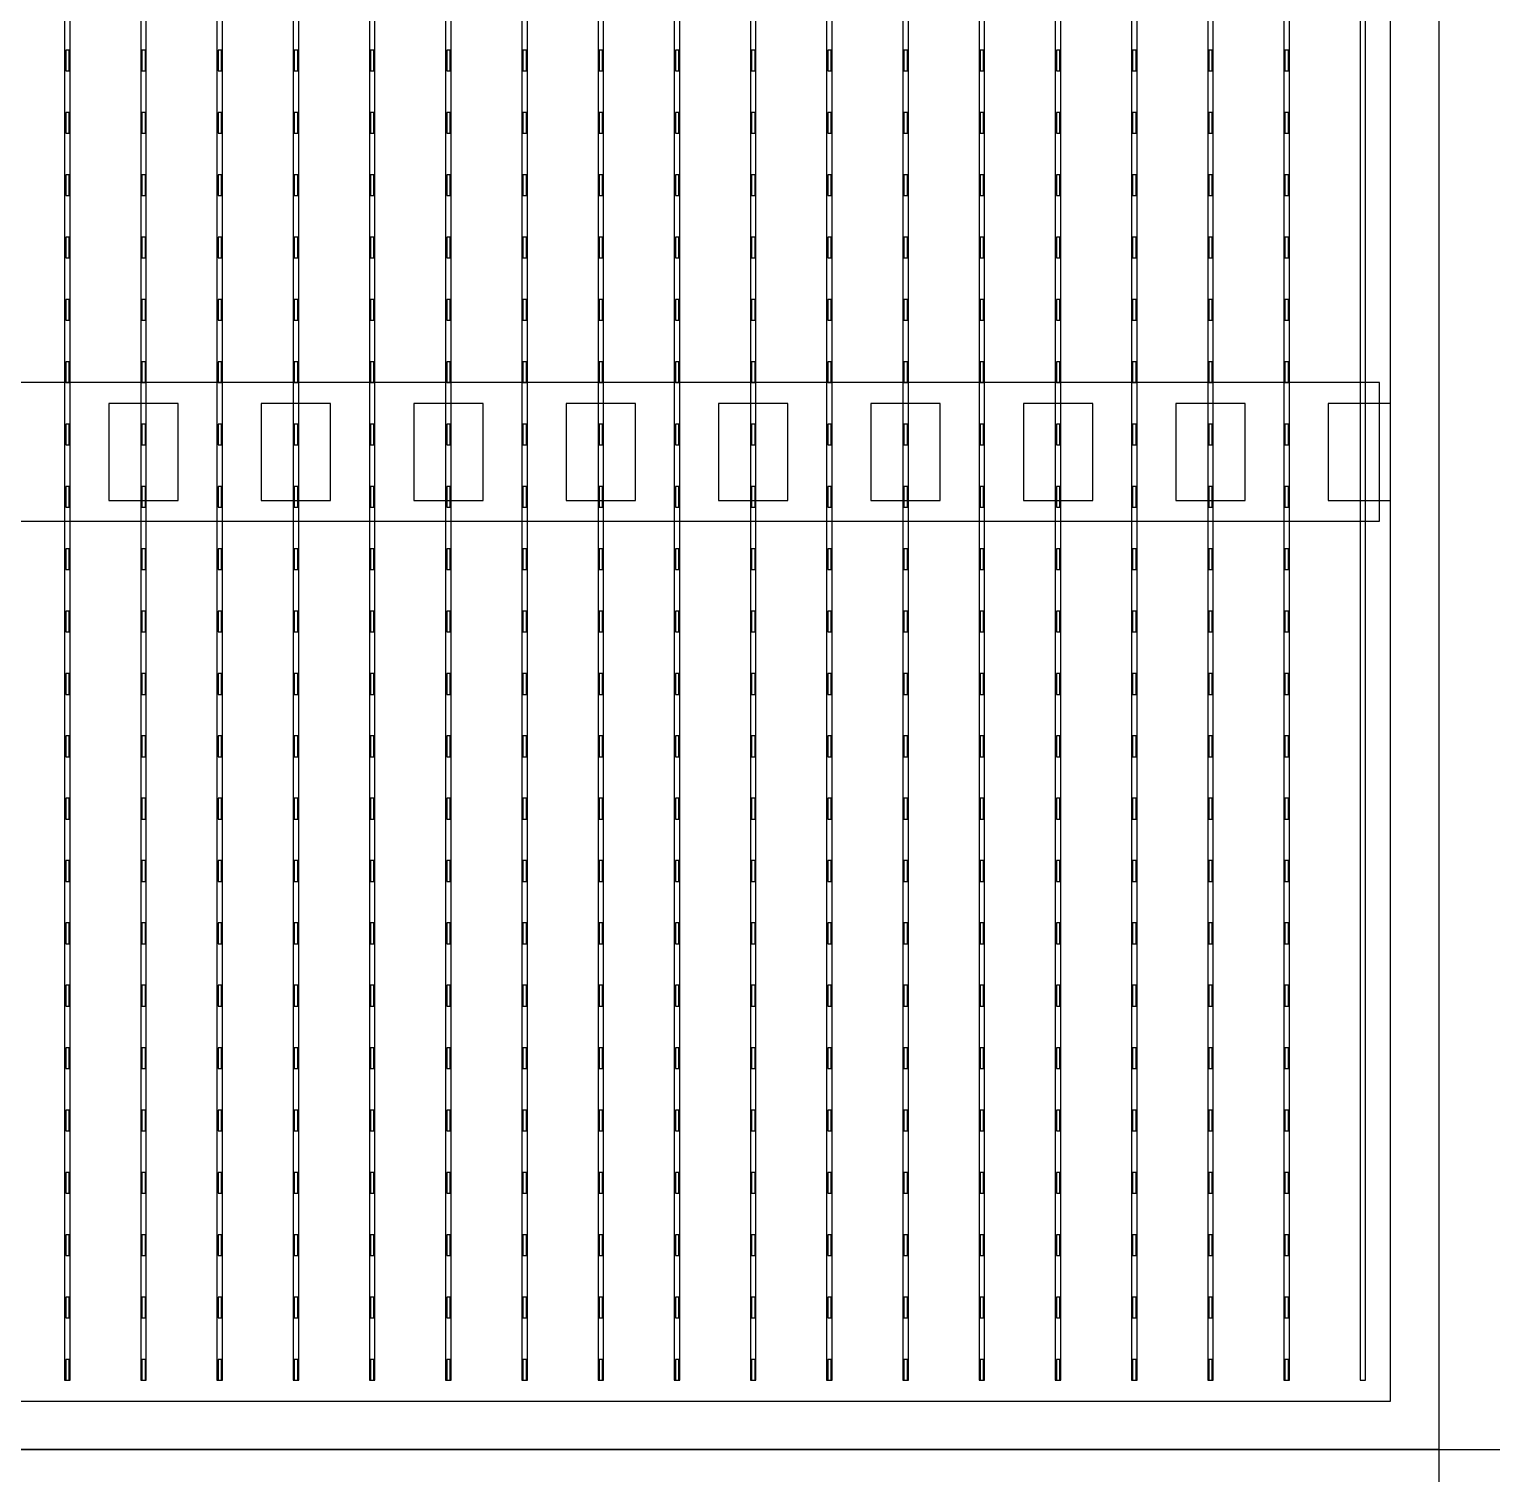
# Model space of a CAD drawing. Header units: millimetres. Extents: x -18 to 142, y -7 to 153.
# Drawn here: x 114.7 to 125.25, y 20.22 to 30.65 of the extents above; entities that cross this region are included whole.
import ezdxf

# ---------------------------------------------------------------- set-up
doc = ezdxf.new("R2010")
doc.units = ezdxf.units.MM
for name, color, linetype in [('BUSBARS', 3, 'Continuous'), ('CELLS', 5, 'Continuous'), ('CONTACT_PADS', 2, 'Continuous'), ('DICING', 4, 'Continuous'), ('FINGERS', 1, 'Continuous'), ('INSULATION', 2, 'Continuous')]:
    doc.layers.add(name, color=color, linetype=linetype)

msp = doc.modelspace()

# ---------------------------------------------------------------- linework, layer by layer
at = {"layer": 'BUSBARS'}
msp.add_lwpolyline([(124.44, 27.1), (124.44, 28.1), (104.4, 28.1), (104.4, 27.1), (124.44, 27.1)], close=True, dxfattribs=at)
at = {"layer": 'CELLS'}
for points in [[(124.87, 20.4), (124.87, 41.3), (103.97, 41.3), (103.97, 20.4), (124.87, 20.4)], [(124.87, -0.5), (124.87, 20.4), (103.97, 20.4), (103.97, -0.5), (124.87, -0.5)]]:
    msp.add_lwpolyline(points, close=True, dxfattribs=at)
at = {"layer": 'CONTACT_PADS'}
for points in [[(114.983, 30.35), (114.983, 30.5), (114.958, 30.5), (114.958, 30.35), (114.983, 30.35)], [(115.533, 30.35), (115.533, 30.5), (115.508, 30.5), (115.508, 30.35), (115.533, 30.35)], [(116.083, 30.35), (116.083, 30.5), (116.058, 30.5), (116.058, 30.35), (116.083, 30.35)], [(116.633, 30.35), (116.633, 30.5), (116.608, 30.5), (116.608, 30.35), (116.633, 30.35)], [(117.183, 30.35), (117.183, 30.5), (117.158, 30.5), (117.158, 30.35), (117.183, 30.35)], [(117.733, 30.35), (117.733, 30.5), (117.708, 30.5), (117.708, 30.35), (117.733, 30.35)], [(118.283, 30.35), (118.283, 30.5), (118.258, 30.5), (118.258, 30.35), (118.283, 30.35)], [(118.833, 30.35), (118.833, 30.5), (118.808, 30.5), (118.808, 30.35), (118.833, 30.35)], [(119.383, 30.35), (119.383, 30.5), (119.358, 30.5), (119.358, 30.35), (119.383, 30.35)], [(119.933, 30.35), (119.933, 30.5), (119.908, 30.5), (119.908, 30.35), (119.933, 30.35)], [(120.483, 30.35), (120.483, 30.5), (120.458, 30.5), (120.458, 30.35), (120.483, 30.35)], [(121.033, 30.35), (121.033, 30.5), (121.008, 30.5), (121.008, 30.35), (121.033, 30.35)], [(121.583, 30.35), (121.583, 30.5), (121.558, 30.5), (121.558, 30.35), (121.583, 30.35)], [(122.133, 30.35), (122.133, 30.5), (122.108, 30.5), (122.108, 30.35), (122.133, 30.35)], [(122.683, 30.35), (122.683, 30.5), (122.658, 30.5), (122.658, 30.35), (122.683, 30.35)], [(123.233, 30.35), (123.233, 30.5), (123.208, 30.5), (123.208, 30.35), (123.233, 30.35)], [(123.783, 30.35), (123.783, 30.5), (123.758, 30.5), (123.758, 30.35), (123.783, 30.35)], [(114.983, 29.9), (114.983, 30.05), (114.958, 30.05), (114.958, 29.9), (114.983, 29.9)], [(115.533, 29.9), (115.533, 30.05), (115.508, 30.05), (115.508, 29.9), (115.533, 29.9)], [(116.083, 29.9), (116.083, 30.05), (116.058, 30.05), (116.058, 29.9), (116.083, 29.9)], [(116.633, 29.9), (116.633, 30.05), (116.608, 30.05), (116.608, 29.9), (116.633, 29.9)], [(117.183, 29.9), (117.183, 30.05), (117.158, 30.05), (117.158, 29.9), (117.183, 29.9)], [(117.733, 29.9), (117.733, 30.05), (117.708, 30.05), (117.708, 29.9), (117.733, 29.9)], [(118.283, 29.9), (118.283, 30.05), (118.258, 30.05), (118.258, 29.9), (118.283, 29.9)], [(118.833, 29.9), (118.833, 30.05), (118.808, 30.05), (118.808, 29.9), (118.833, 29.9)], [(119.383, 29.9), (119.383, 30.05), (119.358, 30.05), (119.358, 29.9), (119.383, 29.9)], [(119.933, 29.9), (119.933, 30.05), (119.908, 30.05), (119.908, 29.9), (119.933, 29.9)], [(120.483, 29.9), (120.483, 30.05), (120.458, 30.05), (120.458, 29.9), (120.483, 29.9)], [(121.033, 29.9), (121.033, 30.05), (121.008, 30.05), (121.008, 29.9), (121.033, 29.9)], [(121.583, 29.9), (121.583, 30.05), (121.558, 30.05), (121.558, 29.9), (121.583, 29.9)], [(122.133, 29.9), (122.133, 30.05), (122.108, 30.05), (122.108, 29.9), (122.133, 29.9)], [(122.683, 29.9), (122.683, 30.05), (122.658, 30.05), (122.658, 29.9), (122.683, 29.9)], [(123.233, 29.9), (123.233, 30.05), (123.208, 30.05), (123.208, 29.9), (123.233, 29.9)], [(123.783, 29.9), (123.783, 30.05), (123.758, 30.05), (123.758, 29.9), (123.783, 29.9)], [(114.983, 29.45), (114.983, 29.6), (114.958, 29.6), (114.958, 29.45), (114.983, 29.45)], [(115.533, 29.45), (115.533, 29.6), (115.508, 29.6), (115.508, 29.45), (115.533, 29.45)], [(116.083, 29.45), (116.083, 29.6), (116.058, 29.6), (116.058, 29.45), (116.083, 29.45)], [(116.633, 29.45), (116.633, 29.6), (116.608, 29.6), (116.608, 29.45), (116.633, 29.45)], [(117.183, 29.45), (117.183, 29.6), (117.158, 29.6), (117.158, 29.45), (117.183, 29.45)], [(117.733, 29.45), (117.733, 29.6), (117.708, 29.6), (117.708, 29.45), (117.733, 29.45)], [(118.283, 29.45), (118.283, 29.6), (118.258, 29.6), (118.258, 29.45), (118.283, 29.45)], [(118.833, 29.45), (118.833, 29.6), (118.808, 29.6), (118.808, 29.45), (118.833, 29.45)], [(119.383, 29.45), (119.383, 29.6), (119.358, 29.6), (119.358, 29.45), (119.383, 29.45)], [(119.933, 29.45), (119.933, 29.6), (119.908, 29.6), (119.908, 29.45), (119.933, 29.45)], [(120.483, 29.45), (120.483, 29.6), (120.458, 29.6), (120.458, 29.45), (120.483, 29.45)], [(121.033, 29.45), (121.033, 29.6), (121.008, 29.6), (121.008, 29.45), (121.033, 29.45)], [(121.583, 29.45), (121.583, 29.6), (121.558, 29.6), (121.558, 29.45), (121.583, 29.45)], [(122.133, 29.45), (122.133, 29.6), (122.108, 29.6), (122.108, 29.45), (122.133, 29.45)], [(122.683, 29.45), (122.683, 29.6), (122.658, 29.6), (122.658, 29.45), (122.683, 29.45)], [(123.233, 29.45), (123.233, 29.6), (123.208, 29.6), (123.208, 29.45), (123.233, 29.45)], [(123.783, 29.45), (123.783, 29.6), (123.758, 29.6), (123.758, 29.45), (123.783, 29.45)], [(114.983, 29), (114.983, 29.15), (114.958, 29.15), (114.958, 29), (114.983, 29)], [(115.533, 29), (115.533, 29.15), (115.508, 29.15), (115.508, 29), (115.533, 29)], [(116.083, 29), (116.083, 29.15), (116.058, 29.15), (116.058, 29), (116.083, 29)], [(116.633, 29), (116.633, 29.15), (116.608, 29.15), (116.608, 29), (116.633, 29)], [(117.183, 29), (117.183, 29.15), (117.158, 29.15), (117.158, 29), (117.183, 29)], [(117.733, 29), (117.733, 29.15), (117.708, 29.15), (117.708, 29), (117.733, 29)], [(118.283, 29), (118.283, 29.15), (118.258, 29.15), (118.258, 29), (118.283, 29)], [(118.833, 29), (118.833, 29.15), (118.808, 29.15), (118.808, 29), (118.833, 29)], [(119.383, 29), (119.383, 29.15), (119.358, 29.15), (119.358, 29), (119.383, 29)], [(119.933, 29), (119.933, 29.15), (119.908, 29.15), (119.908, 29), (119.933, 29)], [(120.483, 29), (120.483, 29.15), (120.458, 29.15), (120.458, 29), (120.483, 29)], [(121.033, 29), (121.033, 29.15), (121.008, 29.15), (121.008, 29), (121.033, 29)], [(121.583, 29), (121.583, 29.15), (121.558, 29.15), (121.558, 29), (121.583, 29)], [(122.133, 29), (122.133, 29.15), (122.108, 29.15), (122.108, 29), (122.133, 29)], [(122.683, 29), (122.683, 29.15), (122.658, 29.15), (122.658, 29), (122.683, 29)], [(123.233, 29), (123.233, 29.15), (123.208, 29.15), (123.208, 29), (123.233, 29)], [(123.783, 29), (123.783, 29.15), (123.758, 29.15), (123.758, 29), (123.783, 29)], [(114.983, 28.55), (114.983, 28.7), (114.958, 28.7), (114.958, 28.55), (114.983, 28.55)], [(115.533, 28.55), (115.533, 28.7), (115.508, 28.7), (115.508, 28.55), (115.533, 28.55)], [(116.083, 28.55), (116.083, 28.7), (116.058, 28.7), (116.058, 28.55), (116.083, 28.55)], [(116.633, 28.55), (116.633, 28.7), (116.608, 28.7), (116.608, 28.55), (116.633, 28.55)], [(117.183, 28.55), (117.183, 28.7), (117.158, 28.7), (117.158, 28.55), (117.183, 28.55)], [(117.733, 28.55), (117.733, 28.7), (117.708, 28.7), (117.708, 28.55), (117.733, 28.55)], [(118.283, 28.55), (118.283, 28.7), (118.258, 28.7), (118.258, 28.55), (118.283, 28.55)], [(118.833, 28.55), (118.833, 28.7), (118.808, 28.7), (118.808, 28.55), (118.833, 28.55)], [(119.383, 28.55), (119.383, 28.7), (119.358, 28.7), (119.358, 28.55), (119.383, 28.55)], [(119.933, 28.55), (119.933, 28.7), (119.908, 28.7), (119.908, 28.55), (119.933, 28.55)], [(120.483, 28.55), (120.483, 28.7), (120.458, 28.7), (120.458, 28.55), (120.483, 28.55)], [(121.033, 28.55), (121.033, 28.7), (121.008, 28.7), (121.008, 28.55), (121.033, 28.55)], [(121.583, 28.55), (121.583, 28.7), (121.558, 28.7), (121.558, 28.55), (121.583, 28.55)], [(122.133, 28.55), (122.133, 28.7), (122.108, 28.7), (122.108, 28.55), (122.133, 28.55)], [(122.683, 28.55), (122.683, 28.7), (122.658, 28.7), (122.658, 28.55), (122.683, 28.55)], [(123.233, 28.55), (123.233, 28.7), (123.208, 28.7), (123.208, 28.55), (123.233, 28.55)], [(123.783, 28.55), (123.783, 28.7), (123.758, 28.7), (123.758, 28.55), (123.783, 28.55)], [(114.983, 28.1), (114.983, 28.25), (114.958, 28.25), (114.958, 28.1), (114.983, 28.1)], [(115.533, 28.1), (115.533, 28.25), (115.508, 28.25), (115.508, 28.1), (115.533, 28.1)], [(116.083, 28.1), (116.083, 28.25), (116.058, 28.25), (116.058, 28.1), (116.083, 28.1)], [(116.633, 28.1), (116.633, 28.25), (116.608, 28.25), (116.608, 28.1), (116.633, 28.1)], [(117.183, 28.1), (117.183, 28.25), (117.158, 28.25), (117.158, 28.1), (117.183, 28.1)], [(117.733, 28.1), (117.733, 28.25), (117.708, 28.25), (117.708, 28.1), (117.733, 28.1)], [(118.283, 28.1), (118.283, 28.25), (118.258, 28.25), (118.258, 28.1), (118.283, 28.1)], [(118.833, 28.1), (118.833, 28.25), (118.808, 28.25), (118.808, 28.1), (118.833, 28.1)], [(119.383, 28.1), (119.383, 28.25), (119.358, 28.25), (119.358, 28.1), (119.383, 28.1)], [(119.933, 28.1), (119.933, 28.25), (119.908, 28.25), (119.908, 28.1), (119.933, 28.1)], [(120.483, 28.1), (120.483, 28.25), (120.458, 28.25), (120.458, 28.1), (120.483, 28.1)], [(121.033, 28.1), (121.033, 28.25), (121.008, 28.25), (121.008, 28.1), (121.033, 28.1)], [(121.583, 28.1), (121.583, 28.25), (121.558, 28.25), (121.558, 28.1), (121.583, 28.1)], [(122.133, 28.1), (122.133, 28.25), (122.108, 28.25), (122.108, 28.1), (122.133, 28.1)], [(122.683, 28.1), (122.683, 28.25), (122.658, 28.25), (122.658, 28.1), (122.683, 28.1)], [(123.233, 28.1), (123.233, 28.25), (123.208, 28.25), (123.208, 28.1), (123.233, 28.1)], [(123.783, 28.1), (123.783, 28.25), (123.758, 28.25), (123.758, 28.1), (123.783, 28.1)], [(114.983, 27.65), (114.983, 27.8), (114.958, 27.8), (114.958, 27.65), (114.983, 27.65)], [(115.533, 27.65), (115.533, 27.8), (115.508, 27.8), (115.508, 27.65), (115.533, 27.65)], [(116.083, 27.65), (116.083, 27.8), (116.058, 27.8), (116.058, 27.65), (116.083, 27.65)], [(116.633, 27.65), (116.633, 27.8), (116.608, 27.8), (116.608, 27.65), (116.633, 27.65)], [(117.183, 27.65), (117.183, 27.8), (117.158, 27.8), (117.158, 27.65), (117.183, 27.65)], [(117.733, 27.65), (117.733, 27.8), (117.708, 27.8), (117.708, 27.65), (117.733, 27.65)], [(118.283, 27.65), (118.283, 27.8), (118.258, 27.8), (118.258, 27.65), (118.283, 27.65)], [(118.833, 27.65), (118.833, 27.8), (118.808, 27.8), (118.808, 27.65), (118.833, 27.65)], [(119.383, 27.65), (119.383, 27.8), (119.358, 27.8), (119.358, 27.65), (119.383, 27.65)], [(119.933, 27.65), (119.933, 27.8), (119.908, 27.8), (119.908, 27.65), (119.933, 27.65)], [(120.483, 27.65), (120.483, 27.8), (120.458, 27.8), (120.458, 27.65), (120.483, 27.65)], [(121.033, 27.65), (121.033, 27.8), (121.008, 27.8), (121.008, 27.65), (121.033, 27.65)], [(121.583, 27.65), (121.583, 27.8), (121.558, 27.8), (121.558, 27.65), (121.583, 27.65)], [(122.133, 27.65), (122.133, 27.8), (122.108, 27.8), (122.108, 27.65), (122.133, 27.65)], [(122.683, 27.65), (122.683, 27.8), (122.658, 27.8), (122.658, 27.65), (122.683, 27.65)], [(123.233, 27.65), (123.233, 27.8), (123.208, 27.8), (123.208, 27.65), (123.233, 27.65)], [(123.783, 27.65), (123.783, 27.8), (123.758, 27.8), (123.758, 27.65), (123.783, 27.65)], [(114.983, 27.2), (114.983, 27.35), (114.958, 27.35), (114.958, 27.2), (114.983, 27.2)], [(115.533, 27.2), (115.533, 27.35), (115.508, 27.35), (115.508, 27.2), (115.533, 27.2)], [(116.083, 27.2), (116.083, 27.35), (116.058, 27.35), (116.058, 27.2), (116.083, 27.2)], [(116.633, 27.2), (116.633, 27.35), (116.608, 27.35), (116.608, 27.2), (116.633, 27.2)], [(117.183, 27.2), (117.183, 27.35), (117.158, 27.35), (117.158, 27.2), (117.183, 27.2)], [(117.733, 27.2), (117.733, 27.35), (117.708, 27.35), (117.708, 27.2), (117.733, 27.2)], [(118.283, 27.2), (118.283, 27.35), (118.258, 27.35), (118.258, 27.2), (118.283, 27.2)], [(118.833, 27.2), (118.833, 27.35), (118.808, 27.35), (118.808, 27.2), (118.833, 27.2)], [(119.383, 27.2), (119.383, 27.35), (119.358, 27.35), (119.358, 27.2), (119.383, 27.2)], [(119.933, 27.2), (119.933, 27.35), (119.908, 27.35), (119.908, 27.2), (119.933, 27.2)], [(120.483, 27.2), (120.483, 27.35), (120.458, 27.35), (120.458, 27.2), (120.483, 27.2)], [(121.033, 27.2), (121.033, 27.35), (121.008, 27.35), (121.008, 27.2), (121.033, 27.2)], [(121.583, 27.2), (121.583, 27.35), (121.558, 27.35), (121.558, 27.2), (121.583, 27.2)], [(122.133, 27.2), (122.133, 27.35), (122.108, 27.35), (122.108, 27.2), (122.133, 27.2)], [(122.683, 27.2), (122.683, 27.35), (122.658, 27.35), (122.658, 27.2), (122.683, 27.2)], [(123.233, 27.2), (123.233, 27.35), (123.208, 27.35), (123.208, 27.2), (123.233, 27.2)], [(123.783, 27.2), (123.783, 27.35), (123.758, 27.35), (123.758, 27.2), (123.783, 27.2)], [(114.983, 26.75), (114.983, 26.9), (114.958, 26.9), (114.958, 26.75), (114.983, 26.75)], [(115.533, 26.75), (115.533, 26.9), (115.508, 26.9), (115.508, 26.75), (115.533, 26.75)], [(116.083, 26.75), (116.083, 26.9), (116.058, 26.9), (116.058, 26.75), (116.083, 26.75)], [(116.633, 26.75), (116.633, 26.9), (116.608, 26.9), (116.608, 26.75), (116.633, 26.75)], [(117.183, 26.75), (117.183, 26.9), (117.158, 26.9), (117.158, 26.75), (117.183, 26.75)], [(117.733, 26.75), (117.733, 26.9), (117.708, 26.9), (117.708, 26.75), (117.733, 26.75)], [(118.283, 26.75), (118.283, 26.9), (118.258, 26.9), (118.258, 26.75), (118.283, 26.75)], [(118.833, 26.75), (118.833, 26.9), (118.808, 26.9), (118.808, 26.75), (118.833, 26.75)], [(119.383, 26.75), (119.383, 26.9), (119.358, 26.9), (119.358, 26.75), (119.383, 26.75)], [(119.933, 26.75), (119.933, 26.9), (119.908, 26.9), (119.908, 26.75), (119.933, 26.75)], [(120.483, 26.75), (120.483, 26.9), (120.458, 26.9), (120.458, 26.75), (120.483, 26.75)], [(121.033, 26.75), (121.033, 26.9), (121.008, 26.9), (121.008, 26.75), (121.033, 26.75)], [(121.583, 26.75), (121.583, 26.9), (121.558, 26.9), (121.558, 26.75), (121.583, 26.75)], [(122.133, 26.75), (122.133, 26.9), (122.108, 26.9), (122.108, 26.75), (122.133, 26.75)], [(122.683, 26.75), (122.683, 26.9), (122.658, 26.9), (122.658, 26.75), (122.683, 26.75)], [(123.233, 26.75), (123.233, 26.9), (123.208, 26.9), (123.208, 26.75), (123.233, 26.75)], [(123.783, 26.75), (123.783, 26.9), (123.758, 26.9), (123.758, 26.75), (123.783, 26.75)], [(114.983, 26.3), (114.983, 26.45), (114.958, 26.45), (114.958, 26.3), (114.983, 26.3)], [(115.533, 26.3), (115.533, 26.45), (115.508, 26.45), (115.508, 26.3), (115.533, 26.3)], [(116.083, 26.3), (116.083, 26.45), (116.058, 26.45), (116.058, 26.3), (116.083, 26.3)], [(116.633, 26.3), (116.633, 26.45), (116.608, 26.45), (116.608, 26.3), (116.633, 26.3)], [(117.183, 26.3), (117.183, 26.45), (117.158, 26.45), (117.158, 26.3), (117.183, 26.3)], [(117.733, 26.3), (117.733, 26.45), (117.708, 26.45), (117.708, 26.3), (117.733, 26.3)], [(118.283, 26.3), (118.283, 26.45), (118.258, 26.45), (118.258, 26.3), (118.283, 26.3)], [(118.833, 26.3), (118.833, 26.45), (118.808, 26.45), (118.808, 26.3), (118.833, 26.3)], [(119.383, 26.3), (119.383, 26.45), (119.358, 26.45), (119.358, 26.3), (119.383, 26.3)], [(119.933, 26.3), (119.933, 26.45), (119.908, 26.45), (119.908, 26.3), (119.933, 26.3)], [(120.483, 26.3), (120.483, 26.45), (120.458, 26.45), (120.458, 26.3), (120.483, 26.3)], [(121.033, 26.3), (121.033, 26.45), (121.008, 26.45), (121.008, 26.3), (121.033, 26.3)], [(121.583, 26.3), (121.583, 26.45), (121.558, 26.45), (121.558, 26.3), (121.583, 26.3)], [(122.133, 26.3), (122.133, 26.45), (122.108, 26.45), (122.108, 26.3), (122.133, 26.3)], [(122.683, 26.3), (122.683, 26.45), (122.658, 26.45), (122.658, 26.3), (122.683, 26.3)], [(123.233, 26.3), (123.233, 26.45), (123.208, 26.45), (123.208, 26.3), (123.233, 26.3)], [(123.783, 26.3), (123.783, 26.45), (123.758, 26.45), (123.758, 26.3), (123.783, 26.3)], [(114.983, 25.85), (114.983, 26), (114.958, 26), (114.958, 25.85), (114.983, 25.85)], [(115.533, 25.85), (115.533, 26), (115.508, 26), (115.508, 25.85), (115.533, 25.85)], [(116.083, 25.85), (116.083, 26), (116.058, 26), (116.058, 25.85), (116.083, 25.85)], [(116.633, 25.85), (116.633, 26), (116.608, 26), (116.608, 25.85), (116.633, 25.85)], [(117.183, 25.85), (117.183, 26), (117.158, 26), (117.158, 25.85), (117.183, 25.85)], [(117.733, 25.85), (117.733, 26), (117.708, 26), (117.708, 25.85), (117.733, 25.85)], [(118.283, 25.85), (118.283, 26), (118.258, 26), (118.258, 25.85), (118.283, 25.85)], [(118.833, 25.85), (118.833, 26), (118.808, 26), (118.808, 25.85), (118.833, 25.85)], [(119.383, 25.85), (119.383, 26), (119.358, 26), (119.358, 25.85), (119.383, 25.85)], [(119.933, 25.85), (119.933, 26), (119.908, 26), (119.908, 25.85), (119.933, 25.85)], [(120.483, 25.85), (120.483, 26), (120.458, 26), (120.458, 25.85), (120.483, 25.85)], [(121.033, 25.85), (121.033, 26), (121.008, 26), (121.008, 25.85), (121.033, 25.85)], [(121.583, 25.85), (121.583, 26), (121.558, 26), (121.558, 25.85), (121.583, 25.85)], [(122.133, 25.85), (122.133, 26), (122.108, 26), (122.108, 25.85), (122.133, 25.85)], [(122.683, 25.85), (122.683, 26), (122.658, 26), (122.658, 25.85), (122.683, 25.85)], [(123.233, 25.85), (123.233, 26), (123.208, 26), (123.208, 25.85), (123.233, 25.85)], [(123.783, 25.85), (123.783, 26), (123.758, 26), (123.758, 25.85), (123.783, 25.85)], [(114.983, 25.4), (114.983, 25.55), (114.958, 25.55), (114.958, 25.4), (114.983, 25.4)], [(115.533, 25.4), (115.533, 25.55), (115.508, 25.55), (115.508, 25.4), (115.533, 25.4)], [(116.083, 25.4), (116.083, 25.55), (116.058, 25.55), (116.058, 25.4), (116.083, 25.4)], [(116.633, 25.4), (116.633, 25.55), (116.608, 25.55), (116.608, 25.4), (116.633, 25.4)], [(117.183, 25.4), (117.183, 25.55), (117.158, 25.55), (117.158, 25.4), (117.183, 25.4)], [(117.733, 25.4), (117.733, 25.55), (117.708, 25.55), (117.708, 25.4), (117.733, 25.4)], [(118.283, 25.4), (118.283, 25.55), (118.258, 25.55), (118.258, 25.4), (118.283, 25.4)], [(118.833, 25.4), (118.833, 25.55), (118.808, 25.55), (118.808, 25.4), (118.833, 25.4)], [(119.383, 25.4), (119.383, 25.55), (119.358, 25.55), (119.358, 25.4), (119.383, 25.4)], [(119.933, 25.4), (119.933, 25.55), (119.908, 25.55), (119.908, 25.4), (119.933, 25.4)], [(120.483, 25.4), (120.483, 25.55), (120.458, 25.55), (120.458, 25.4), (120.483, 25.4)], [(121.033, 25.4), (121.033, 25.55), (121.008, 25.55), (121.008, 25.4), (121.033, 25.4)], [(121.583, 25.4), (121.583, 25.55), (121.558, 25.55), (121.558, 25.4), (121.583, 25.4)], [(122.133, 25.4), (122.133, 25.55), (122.108, 25.55), (122.108, 25.4), (122.133, 25.4)], [(122.683, 25.4), (122.683, 25.55), (122.658, 25.55), (122.658, 25.4), (122.683, 25.4)], [(123.233, 25.4), (123.233, 25.55), (123.208, 25.55), (123.208, 25.4), (123.233, 25.4)], [(123.783, 25.4), (123.783, 25.55), (123.758, 25.55), (123.758, 25.4), (123.783, 25.4)], [(114.983, 24.95), (114.983, 25.1), (114.958, 25.1), (114.958, 24.95), (114.983, 24.95)], [(115.533, 24.95), (115.533, 25.1), (115.508, 25.1), (115.508, 24.95), (115.533, 24.95)], [(116.083, 24.95), (116.083, 25.1), (116.058, 25.1), (116.058, 24.95), (116.083, 24.95)], [(116.633, 24.95), (116.633, 25.1), (116.608, 25.1), (116.608, 24.95), (116.633, 24.95)], [(117.183, 24.95), (117.183, 25.1), (117.158, 25.1), (117.158, 24.95), (117.183, 24.95)], [(117.733, 24.95), (117.733, 25.1), (117.708, 25.1), (117.708, 24.95), (117.733, 24.95)], [(118.283, 24.95), (118.283, 25.1), (118.258, 25.1), (118.258, 24.95), (118.283, 24.95)], [(118.833, 24.95), (118.833, 25.1), (118.808, 25.1), (118.808, 24.95), (118.833, 24.95)], [(119.383, 24.95), (119.383, 25.1), (119.358, 25.1), (119.358, 24.95), (119.383, 24.95)], [(119.933, 24.95), (119.933, 25.1), (119.908, 25.1), (119.908, 24.95), (119.933, 24.95)], [(120.483, 24.95), (120.483, 25.1), (120.458, 25.1), (120.458, 24.95), (120.483, 24.95)], [(121.033, 24.95), (121.033, 25.1), (121.008, 25.1), (121.008, 24.95), (121.033, 24.95)], [(121.583, 24.95), (121.583, 25.1), (121.558, 25.1), (121.558, 24.95), (121.583, 24.95)], [(122.133, 24.95), (122.133, 25.1), (122.108, 25.1), (122.108, 24.95), (122.133, 24.95)], [(122.683, 24.95), (122.683, 25.1), (122.658, 25.1), (122.658, 24.95), (122.683, 24.95)], [(123.233, 24.95), (123.233, 25.1), (123.208, 25.1), (123.208, 24.95), (123.233, 24.95)], [(123.783, 24.95), (123.783, 25.1), (123.758, 25.1), (123.758, 24.95), (123.783, 24.95)], [(114.983, 24.5), (114.983, 24.65), (114.958, 24.65), (114.958, 24.5), (114.983, 24.5)], [(115.533, 24.5), (115.533, 24.65), (115.508, 24.65), (115.508, 24.5), (115.533, 24.5)], [(116.083, 24.5), (116.083, 24.65), (116.058, 24.65), (116.058, 24.5), (116.083, 24.5)], [(116.633, 24.5), (116.633, 24.65), (116.608, 24.65), (116.608, 24.5), (116.633, 24.5)], [(117.183, 24.5), (117.183, 24.65), (117.158, 24.65), (117.158, 24.5), (117.183, 24.5)], [(117.733, 24.5), (117.733, 24.65), (117.708, 24.65), (117.708, 24.5), (117.733, 24.5)], [(118.283, 24.5), (118.283, 24.65), (118.258, 24.65), (118.258, 24.5), (118.283, 24.5)], [(118.833, 24.5), (118.833, 24.65), (118.808, 24.65), (118.808, 24.5), (118.833, 24.5)], [(119.383, 24.5), (119.383, 24.65), (119.358, 24.65), (119.358, 24.5), (119.383, 24.5)], [(119.933, 24.5), (119.933, 24.65), (119.908, 24.65), (119.908, 24.5), (119.933, 24.5)], [(120.483, 24.5), (120.483, 24.65), (120.458, 24.65), (120.458, 24.5), (120.483, 24.5)], [(121.033, 24.5), (121.033, 24.65), (121.008, 24.65), (121.008, 24.5), (121.033, 24.5)], [(121.583, 24.5), (121.583, 24.65), (121.558, 24.65), (121.558, 24.5), (121.583, 24.5)], [(122.133, 24.5), (122.133, 24.65), (122.108, 24.65), (122.108, 24.5), (122.133, 24.5)], [(122.683, 24.5), (122.683, 24.65), (122.658, 24.65), (122.658, 24.5), (122.683, 24.5)], [(123.233, 24.5), (123.233, 24.65), (123.208, 24.65), (123.208, 24.5), (123.233, 24.5)], [(123.783, 24.5), (123.783, 24.65), (123.758, 24.65), (123.758, 24.5), (123.783, 24.5)], [(114.983, 24.05), (114.983, 24.2), (114.958, 24.2), (114.958, 24.05), (114.983, 24.05)], [(115.533, 24.05), (115.533, 24.2), (115.508, 24.2), (115.508, 24.05), (115.533, 24.05)], [(116.083, 24.05), (116.083, 24.2), (116.058, 24.2), (116.058, 24.05), (116.083, 24.05)], [(116.633, 24.05), (116.633, 24.2), (116.608, 24.2), (116.608, 24.05), (116.633, 24.05)], [(117.183, 24.05), (117.183, 24.2), (117.158, 24.2), (117.158, 24.05), (117.183, 24.05)], [(117.733, 24.05), (117.733, 24.2), (117.708, 24.2), (117.708, 24.05), (117.733, 24.05)], [(118.283, 24.05), (118.283, 24.2), (118.258, 24.2), (118.258, 24.05), (118.283, 24.05)], [(118.833, 24.05), (118.833, 24.2), (118.808, 24.2), (118.808, 24.05), (118.833, 24.05)], [(119.383, 24.05), (119.383, 24.2), (119.358, 24.2), (119.358, 24.05), (119.383, 24.05)], [(119.933, 24.05), (119.933, 24.2), (119.908, 24.2), (119.908, 24.05), (119.933, 24.05)], [(120.483, 24.05), (120.483, 24.2), (120.458, 24.2), (120.458, 24.05), (120.483, 24.05)], [(121.033, 24.05), (121.033, 24.2), (121.008, 24.2), (121.008, 24.05), (121.033, 24.05)], [(121.583, 24.05), (121.583, 24.2), (121.558, 24.2), (121.558, 24.05), (121.583, 24.05)], [(122.133, 24.05), (122.133, 24.2), (122.108, 24.2), (122.108, 24.05), (122.133, 24.05)], [(122.683, 24.05), (122.683, 24.2), (122.658, 24.2), (122.658, 24.05), (122.683, 24.05)], [(123.233, 24.05), (123.233, 24.2), (123.208, 24.2), (123.208, 24.05), (123.233, 24.05)], [(123.783, 24.05), (123.783, 24.2), (123.758, 24.2), (123.758, 24.05), (123.783, 24.05)], [(114.983, 23.6), (114.983, 23.75), (114.958, 23.75), (114.958, 23.6), (114.983, 23.6)], [(115.533, 23.6), (115.533, 23.75), (115.508, 23.75), (115.508, 23.6), (115.533, 23.6)], [(116.083, 23.6), (116.083, 23.75), (116.058, 23.75), (116.058, 23.6), (116.083, 23.6)], [(116.633, 23.6), (116.633, 23.75), (116.608, 23.75), (116.608, 23.6), (116.633, 23.6)], [(117.183, 23.6), (117.183, 23.75), (117.158, 23.75), (117.158, 23.6), (117.183, 23.6)], [(117.733, 23.6), (117.733, 23.75), (117.708, 23.75), (117.708, 23.6), (117.733, 23.6)], [(118.283, 23.6), (118.283, 23.75), (118.258, 23.75), (118.258, 23.6), (118.283, 23.6)], [(118.833, 23.6), (118.833, 23.75), (118.808, 23.75), (118.808, 23.6), (118.833, 23.6)], [(119.383, 23.6), (119.383, 23.75), (119.358, 23.75), (119.358, 23.6), (119.383, 23.6)], [(119.933, 23.6), (119.933, 23.75), (119.908, 23.75), (119.908, 23.6), (119.933, 23.6)], [(120.483, 23.6), (120.483, 23.75), (120.458, 23.75), (120.458, 23.6), (120.483, 23.6)], [(121.033, 23.6), (121.033, 23.75), (121.008, 23.75), (121.008, 23.6), (121.033, 23.6)], [(121.583, 23.6), (121.583, 23.75), (121.558, 23.75), (121.558, 23.6), (121.583, 23.6)], [(122.133, 23.6), (122.133, 23.75), (122.108, 23.75), (122.108, 23.6), (122.133, 23.6)], [(122.683, 23.6), (122.683, 23.75), (122.658, 23.75), (122.658, 23.6), (122.683, 23.6)], [(123.233, 23.6), (123.233, 23.75), (123.208, 23.75), (123.208, 23.6), (123.233, 23.6)], [(123.783, 23.6), (123.783, 23.75), (123.758, 23.75), (123.758, 23.6), (123.783, 23.6)], [(114.983, 23.15), (114.983, 23.3), (114.958, 23.3), (114.958, 23.15), (114.983, 23.15)], [(115.533, 23.15), (115.533, 23.3), (115.508, 23.3), (115.508, 23.15), (115.533, 23.15)], [(116.083, 23.15), (116.083, 23.3), (116.058, 23.3), (116.058, 23.15), (116.083, 23.15)], [(116.633, 23.15), (116.633, 23.3), (116.608, 23.3), (116.608, 23.15), (116.633, 23.15)], [(117.183, 23.15), (117.183, 23.3), (117.158, 23.3), (117.158, 23.15), (117.183, 23.15)], [(117.733, 23.15), (117.733, 23.3), (117.708, 23.3), (117.708, 23.15), (117.733, 23.15)], [(118.283, 23.15), (118.283, 23.3), (118.258, 23.3), (118.258, 23.15), (118.283, 23.15)], [(118.833, 23.15), (118.833, 23.3), (118.808, 23.3), (118.808, 23.15), (118.833, 23.15)], [(119.383, 23.15), (119.383, 23.3), (119.358, 23.3), (119.358, 23.15), (119.383, 23.15)], [(119.933, 23.15), (119.933, 23.3), (119.908, 23.3), (119.908, 23.15), (119.933, 23.15)], [(120.483, 23.15), (120.483, 23.3), (120.458, 23.3), (120.458, 23.15), (120.483, 23.15)], [(121.033, 23.15), (121.033, 23.3), (121.008, 23.3), (121.008, 23.15), (121.033, 23.15)], [(121.583, 23.15), (121.583, 23.3), (121.558, 23.3), (121.558, 23.15), (121.583, 23.15)], [(122.133, 23.15), (122.133, 23.3), (122.108, 23.3), (122.108, 23.15), (122.133, 23.15)], [(122.683, 23.15), (122.683, 23.3), (122.658, 23.3), (122.658, 23.15), (122.683, 23.15)], [(123.233, 23.15), (123.233, 23.3), (123.208, 23.3), (123.208, 23.15), (123.233, 23.15)], [(123.783, 23.15), (123.783, 23.3), (123.758, 23.3), (123.758, 23.15), (123.783, 23.15)], [(114.983, 22.7), (114.983, 22.85), (114.958, 22.85), (114.958, 22.7), (114.983, 22.7)], [(115.533, 22.7), (115.533, 22.85), (115.508, 22.85), (115.508, 22.7), (115.533, 22.7)], [(116.083, 22.7), (116.083, 22.85), (116.058, 22.85), (116.058, 22.7), (116.083, 22.7)], [(116.633, 22.7), (116.633, 22.85), (116.608, 22.85), (116.608, 22.7), (116.633, 22.7)], [(117.183, 22.7), (117.183, 22.85), (117.158, 22.85), (117.158, 22.7), (117.183, 22.7)], [(117.733, 22.7), (117.733, 22.85), (117.708, 22.85), (117.708, 22.7), (117.733, 22.7)], [(118.283, 22.7), (118.283, 22.85), (118.258, 22.85), (118.258, 22.7), (118.283, 22.7)], [(118.833, 22.7), (118.833, 22.85), (118.808, 22.85), (118.808, 22.7), (118.833, 22.7)], [(119.383, 22.7), (119.383, 22.85), (119.358, 22.85), (119.358, 22.7), (119.383, 22.7)], [(119.933, 22.7), (119.933, 22.85), (119.908, 22.85), (119.908, 22.7), (119.933, 22.7)], [(120.483, 22.7), (120.483, 22.85), (120.458, 22.85), (120.458, 22.7), (120.483, 22.7)], [(121.033, 22.7), (121.033, 22.85), (121.008, 22.85), (121.008, 22.7), (121.033, 22.7)], [(121.583, 22.7), (121.583, 22.85), (121.558, 22.85), (121.558, 22.7), (121.583, 22.7)], [(122.133, 22.7), (122.133, 22.85), (122.108, 22.85), (122.108, 22.7), (122.133, 22.7)], [(122.683, 22.7), (122.683, 22.85), (122.658, 22.85), (122.658, 22.7), (122.683, 22.7)], [(123.233, 22.7), (123.233, 22.85), (123.208, 22.85), (123.208, 22.7), (123.233, 22.7)], [(123.783, 22.7), (123.783, 22.85), (123.758, 22.85), (123.758, 22.7), (123.783, 22.7)], [(114.983, 22.25), (114.983, 22.4), (114.958, 22.4), (114.958, 22.25), (114.983, 22.25)], [(115.533, 22.25), (115.533, 22.4), (115.508, 22.4), (115.508, 22.25), (115.533, 22.25)], [(116.083, 22.25), (116.083, 22.4), (116.058, 22.4), (116.058, 22.25), (116.083, 22.25)], [(116.633, 22.25), (116.633, 22.4), (116.608, 22.4), (116.608, 22.25), (116.633, 22.25)], [(117.183, 22.25), (117.183, 22.4), (117.158, 22.4), (117.158, 22.25), (117.183, 22.25)], [(117.733, 22.25), (117.733, 22.4), (117.708, 22.4), (117.708, 22.25), (117.733, 22.25)], [(118.283, 22.25), (118.283, 22.4), (118.258, 22.4), (118.258, 22.25), (118.283, 22.25)], [(118.833, 22.25), (118.833, 22.4), (118.808, 22.4), (118.808, 22.25), (118.833, 22.25)], [(119.383, 22.25), (119.383, 22.4), (119.358, 22.4), (119.358, 22.25), (119.383, 22.25)], [(119.933, 22.25), (119.933, 22.4), (119.908, 22.4), (119.908, 22.25), (119.933, 22.25)], [(120.483, 22.25), (120.483, 22.4), (120.458, 22.4), (120.458, 22.25), (120.483, 22.25)], [(121.033, 22.25), (121.033, 22.4), (121.008, 22.4), (121.008, 22.25), (121.033, 22.25)], [(121.583, 22.25), (121.583, 22.4), (121.558, 22.4), (121.558, 22.25), (121.583, 22.25)], [(122.133, 22.25), (122.133, 22.4), (122.108, 22.4), (122.108, 22.25), (122.133, 22.25)], [(122.683, 22.25), (122.683, 22.4), (122.658, 22.4), (122.658, 22.25), (122.683, 22.25)], [(123.233, 22.25), (123.233, 22.4), (123.208, 22.4), (123.208, 22.25), (123.233, 22.25)], [(123.783, 22.25), (123.783, 22.4), (123.758, 22.4), (123.758, 22.25), (123.783, 22.25)], [(114.983, 21.8), (114.983, 21.95), (114.958, 21.95), (114.958, 21.8), (114.983, 21.8)], [(115.533, 21.8), (115.533, 21.95), (115.508, 21.95), (115.508, 21.8), (115.533, 21.8)], [(116.083, 21.8), (116.083, 21.95), (116.058, 21.95), (116.058, 21.8), (116.083, 21.8)], [(116.633, 21.8), (116.633, 21.95), (116.608, 21.95), (116.608, 21.8), (116.633, 21.8)], [(117.183, 21.8), (117.183, 21.95), (117.158, 21.95), (117.158, 21.8), (117.183, 21.8)], [(117.733, 21.8), (117.733, 21.95), (117.708, 21.95), (117.708, 21.8), (117.733, 21.8)], [(118.283, 21.8), (118.283, 21.95), (118.258, 21.95), (118.258, 21.8), (118.283, 21.8)], [(118.833, 21.8), (118.833, 21.95), (118.808, 21.95), (118.808, 21.8), (118.833, 21.8)], [(119.383, 21.8), (119.383, 21.95), (119.358, 21.95), (119.358, 21.8), (119.383, 21.8)], [(119.933, 21.8), (119.933, 21.95), (119.908, 21.95), (119.908, 21.8), (119.933, 21.8)], [(120.483, 21.8), (120.483, 21.95), (120.458, 21.95), (120.458, 21.8), (120.483, 21.8)], [(121.033, 21.8), (121.033, 21.95), (121.008, 21.95), (121.008, 21.8), (121.033, 21.8)], [(121.583, 21.8), (121.583, 21.95), (121.558, 21.95), (121.558, 21.8), (121.583, 21.8)], [(122.133, 21.8), (122.133, 21.95), (122.108, 21.95), (122.108, 21.8), (122.133, 21.8)], [(122.683, 21.8), (122.683, 21.95), (122.658, 21.95), (122.658, 21.8), (122.683, 21.8)], [(123.233, 21.8), (123.233, 21.95), (123.208, 21.95), (123.208, 21.8), (123.233, 21.8)], [(123.783, 21.8), (123.783, 21.95), (123.758, 21.95), (123.758, 21.8), (123.783, 21.8)], [(114.983, 21.35), (114.983, 21.5), (114.958, 21.5), (114.958, 21.35), (114.983, 21.35)], [(115.533, 21.35), (115.533, 21.5), (115.508, 21.5), (115.508, 21.35), (115.533, 21.35)], [(116.083, 21.35), (116.083, 21.5), (116.058, 21.5), (116.058, 21.35), (116.083, 21.35)], [(116.633, 21.35), (116.633, 21.5), (116.608, 21.5), (116.608, 21.35), (116.633, 21.35)], [(117.183, 21.35), (117.183, 21.5), (117.158, 21.5), (117.158, 21.35), (117.183, 21.35)], [(117.733, 21.35), (117.733, 21.5), (117.708, 21.5), (117.708, 21.35), (117.733, 21.35)], [(118.283, 21.35), (118.283, 21.5), (118.258, 21.5), (118.258, 21.35), (118.283, 21.35)], [(118.833, 21.35), (118.833, 21.5), (118.808, 21.5), (118.808, 21.35), (118.833, 21.35)], [(119.383, 21.35), (119.383, 21.5), (119.358, 21.5), (119.358, 21.35), (119.383, 21.35)], [(119.933, 21.35), (119.933, 21.5), (119.908, 21.5), (119.908, 21.35), (119.933, 21.35)], [(120.483, 21.35), (120.483, 21.5), (120.458, 21.5), (120.458, 21.35), (120.483, 21.35)], [(121.033, 21.35), (121.033, 21.5), (121.008, 21.5), (121.008, 21.35), (121.033, 21.35)], [(121.583, 21.35), (121.583, 21.5), (121.558, 21.5), (121.558, 21.35), (121.583, 21.35)], [(122.133, 21.35), (122.133, 21.5), (122.108, 21.5), (122.108, 21.35), (122.133, 21.35)], [(122.683, 21.35), (122.683, 21.5), (122.658, 21.5), (122.658, 21.35), (122.683, 21.35)], [(123.233, 21.35), (123.233, 21.5), (123.208, 21.5), (123.208, 21.35), (123.233, 21.35)], [(123.783, 21.35), (123.783, 21.5), (123.758, 21.5), (123.758, 21.35), (123.783, 21.35)], [(114.983, 20.9), (114.983, 21.05), (114.958, 21.05), (114.958, 20.9), (114.983, 20.9)], [(115.533, 20.9), (115.533, 21.05), (115.508, 21.05), (115.508, 20.9), (115.533, 20.9)], [(116.083, 20.9), (116.083, 21.05), (116.058, 21.05), (116.058, 20.9), (116.083, 20.9)], [(116.633, 20.9), (116.633, 21.05), (116.608, 21.05), (116.608, 20.9), (116.633, 20.9)], [(117.183, 20.9), (117.183, 21.05), (117.158, 21.05), (117.158, 20.9), (117.183, 20.9)], [(117.733, 20.9), (117.733, 21.05), (117.708, 21.05), (117.708, 20.9), (117.733, 20.9)], [(118.283, 20.9), (118.283, 21.05), (118.258, 21.05), (118.258, 20.9), (118.283, 20.9)], [(118.833, 20.9), (118.833, 21.05), (118.808, 21.05), (118.808, 20.9), (118.833, 20.9)], [(119.383, 20.9), (119.383, 21.05), (119.358, 21.05), (119.358, 20.9), (119.383, 20.9)], [(119.933, 20.9), (119.933, 21.05), (119.908, 21.05), (119.908, 20.9), (119.933, 20.9)], [(120.483, 20.9), (120.483, 21.05), (120.458, 21.05), (120.458, 20.9), (120.483, 20.9)], [(121.033, 20.9), (121.033, 21.05), (121.008, 21.05), (121.008, 20.9), (121.033, 20.9)], [(121.583, 20.9), (121.583, 21.05), (121.558, 21.05), (121.558, 20.9), (121.583, 20.9)], [(122.133, 20.9), (122.133, 21.05), (122.108, 21.05), (122.108, 20.9), (122.133, 20.9)], [(122.683, 20.9), (122.683, 21.05), (122.658, 21.05), (122.658, 20.9), (122.683, 20.9)], [(123.233, 20.9), (123.233, 21.05), (123.208, 21.05), (123.208, 20.9), (123.233, 20.9)], [(123.783, 20.9), (123.783, 21.05), (123.758, 21.05), (123.758, 20.9), (123.783, 20.9)]]:
    msp.add_lwpolyline(points, close=True, dxfattribs=at)
at = {"layer": 'DICING'}
for p, q in [((124.87, -7.35), (124.87, 152.65)), ((124.87, -7.35), (124.87, 152.65)), ((124.87, -7.35), (124.87, 152.65)), ((124.87, -7.35), (124.87, 152.65)), ((124.87, -7.35), (124.87, 152.65)), ((124.87, -7.35), (124.87, 152.65)), ((124.87, -7.35), (124.87, 131.75)), ((124.87, -7.35), (124.87, 131.75)), ((124.87, -7.35), (124.87, 131.75)), ((124.87, -7.35), (124.87, 131.75)), ((124.87, -7.35), (124.87, 131.75)), ((124.87, -7.35), (124.87, 131.75)), ((124.87, -7.35), (124.87, 110.85)), ((124.87, -7.35), (124.87, 110.85)), ((124.87, -7.35), (124.87, 110.85)), ((124.87, -7.35), (124.87, 110.85)), ((124.87, -7.35), (124.87, 110.85)), ((124.87, -7.35), (124.87, 110.85)), ((124.87, -7.35), (124.87, 89.95)), ((124.87, -7.35), (124.87, 89.95)), ((124.87, -7.35), (124.87, 89.95)), ((124.87, -7.35), (124.87, 89.95)), ((124.87, -7.35), (124.87, 89.95)), ((124.87, -7.35), (124.87, 89.95)), ((124.87, -7.35), (124.87, 69.05)), ((124.87, -7.35), (124.87, 69.05)), ((124.87, -7.35), (124.87, 69.05)), ((124.87, -7.35), (124.87, 69.05)), ((124.87, -7.35), (124.87, 69.05)), ((124.87, -7.35), (124.87, 69.05)), ((124.87, -7.35), (124.87, 48.15)), ((124.87, -7.35), (124.87, 48.15)), ((124.87, -7.35), (124.87, 48.15)), ((124.87, -7.35), (124.87, 48.15)), ((124.87, -7.35), (124.87, 48.15)), ((124.87, -7.35), (124.87, 48.15)), ((124.87, -7.35), (124.87, 27.25)), ((-17.83, 20.4), (121.27, 20.4)), ((-17.83, 20.4), (142.17, 20.4)), ((-17.83, 20.4), (142.17, 20.4)), ((-17.83, 20.4), (142.17, 20.4)), ((-17.83, 20.4), (142.17, 20.4)), ((-17.83, 20.4), (142.17, 20.4)), ((-17.83, 20.4), (142.17, 20.4)), ((-17.83, 20.4), (142.17, 20.4)), ((-17.83, 20.4), (142.17, 20.4)), ((-17.83, 20.4), (142.17, 20.4)), ((-17.83, 20.4), (142.17, 20.4)), ((-17.83, 20.4), (142.17, 20.4)), ((-17.83, 20.4), (142.17, 20.4)), ((-17.83, 20.4), (142.17, 20.4)), ((-17.83, 20.4), (142.17, 20.4)), ((-17.83, 20.4), (142.17, 20.4)), ((-17.83, 20.4), (142.17, 20.4)), ((-17.83, 20.4), (142.17, 20.4)), ((-17.83, 20.4), (142.17, 20.4)), ((-17.83, 20.4), (142.17, 20.4)), ((-17.83, 20.4), (142.17, 20.4)), ((-17.83, 20.4), (142.17, 20.4)), ((-17.83, 20.4), (142.17, 20.4)), ((-17.83, 20.4), (142.17, 20.4)), ((-17.83, 20.4), (142.17, 20.4)), ((-17.83, 20.4), (142.17, 20.4)), ((-17.83, 20.4), (142.17, 20.4)), ((-17.83, 20.4), (142.17, 20.4)), ((-17.83, 20.4), (142.17, 20.4)), ((-17.83, 20.4), (142.17, 20.4)), ((-17.83, 20.4), (142.17, 20.4)), ((-17.83, 20.4), (142.17, 20.4)), ((-17.83, 20.4), (142.17, 20.4)), ((-17.83, 20.4), (142.17, 20.4)), ((-17.83, 20.4), (142.17, 20.4)), ((-17.83, 20.4), (142.17, 20.4)), ((-17.83, 20.4), (142.17, 20.4)), ((-17.83, 20.4), (142.17, 20.4))]:
    msp.add_line(p, q, dxfattribs=at)
at = {"layer": 'FINGERS'}
for points in [[(114.99, 20.9), (114.99, 40.8), (114.95, 40.8), (114.95, 20.9), (114.99, 20.9)], [(115.54, 20.9), (115.54, 40.8), (115.5, 40.8), (115.5, 20.9), (115.54, 20.9)], [(116.09, 20.9), (116.09, 40.8), (116.05, 40.8), (116.05, 20.9), (116.09, 20.9)], [(116.64, 20.9), (116.64, 40.8), (116.6, 40.8), (116.6, 20.9), (116.64, 20.9)], [(117.19, 20.9), (117.19, 40.8), (117.15, 40.8), (117.15, 20.9), (117.19, 20.9)], [(117.74, 20.9), (117.74, 40.8), (117.7, 40.8), (117.7, 20.9), (117.74, 20.9)], [(118.29, 20.9), (118.29, 40.8), (118.25, 40.8), (118.25, 20.9), (118.29, 20.9)], [(118.84, 20.9), (118.84, 40.8), (118.8, 40.8), (118.8, 20.9), (118.84, 20.9)], [(119.39, 20.9), (119.39, 40.8), (119.35, 40.8), (119.35, 20.9), (119.39, 20.9)], [(119.94, 20.9), (119.94, 40.8), (119.9, 40.8), (119.9, 20.9), (119.94, 20.9)], [(120.49, 20.9), (120.49, 40.8), (120.45, 40.8), (120.45, 20.9), (120.49, 20.9)], [(121.04, 20.9), (121.04, 40.8), (121, 40.8), (121, 20.9), (121.04, 20.9)], [(121.59, 20.9), (121.59, 40.8), (121.55, 40.8), (121.55, 20.9), (121.59, 20.9)], [(122.14, 20.9), (122.14, 40.8), (122.1, 40.8), (122.1, 20.9), (122.14, 20.9)], [(122.69, 20.9), (122.69, 40.8), (122.65, 40.8), (122.65, 20.9), (122.69, 20.9)], [(123.24, 20.9), (123.24, 40.8), (123.2, 40.8), (123.2, 20.9), (123.24, 20.9)], [(123.79, 20.9), (123.79, 40.8), (123.75, 40.8), (123.75, 20.9), (123.79, 20.9)], [(124.34, 20.9), (124.34, 40.8), (124.3, 40.8), (124.3, 20.9), (124.34, 20.9)]]:
    msp.add_lwpolyline(points, close=True, dxfattribs=at)
at = {"layer": 'INSULATION'}
for points in [[(124.52, 20.75), (124.52, 40.95), (104.32, 40.95), (104.32, 20.75), (124.52, 20.75)], [(115.77, 27.25), (115.77, 27.95), (115.27, 27.95), (115.27, 27.25), (115.77, 27.25)], [(116.87, 27.25), (116.87, 27.95), (116.37, 27.95), (116.37, 27.25), (116.87, 27.25)], [(117.97, 27.25), (117.97, 27.95), (117.47, 27.95), (117.47, 27.25), (117.97, 27.25)], [(119.07, 27.25), (119.07, 27.95), (118.57, 27.95), (118.57, 27.25), (119.07, 27.25)], [(120.17, 27.25), (120.17, 27.95), (119.67, 27.95), (119.67, 27.25), (120.17, 27.25)], [(121.27, 27.25), (121.27, 27.95), (120.77, 27.95), (120.77, 27.25), (121.27, 27.25)], [(122.37, 27.25), (122.37, 27.95), (121.87, 27.95), (121.87, 27.25), (122.37, 27.25)], [(123.47, 27.25), (123.47, 27.95), (122.97, 27.95), (122.97, 27.25), (123.47, 27.25)], [(124.52, 27.25), (124.52, 27.95), (124.07, 27.95), (124.07, 27.25), (124.52, 27.25)]]:
    msp.add_lwpolyline(points, close=True, dxfattribs=at)

doc.saveas('drawing.dxf')
